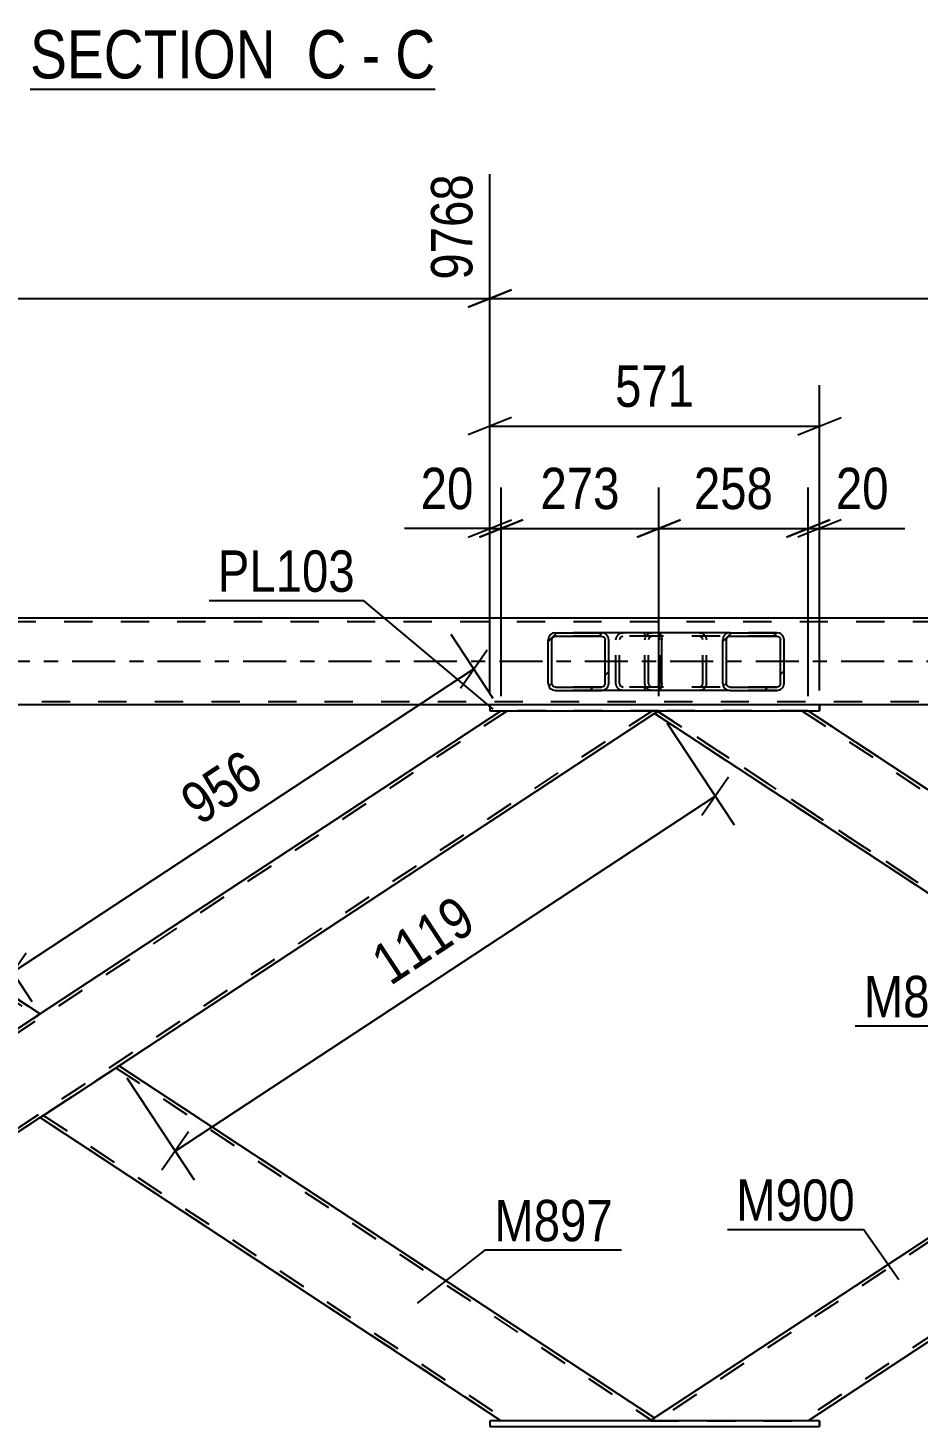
# Model space of a CAD drawing. Header units: millimetres. Extents: x -857 to 332, y -866 to -25.
# Drawn here: x -470.9 to -409.2, y -543.8 to -447.2 of the extents above; entities that cross this region are included whole.
import ezdxf

# ---------------------------------------------------------------- set-up
doc = ezdxf.new("R2010")
doc.units = ezdxf.units.MM
doc.linetypes.add('DXK_LINE_DOT2', pattern=[3.9198, 1.9599, -1.9599])
doc.linetypes.add('DXK_LINE_DOT3', pattern=[5.9187, 2.979, -0.9799, 0.9799, -0.9799])
doc.styles.add('Arial Narrow', font='ARIALN.TTF', dxfattribs={"height": 0.2})

# ---------------------------------------------------------------- blocks, each defined once
blk = doc.blocks.new('Unknown-570388934-23 - 1255')
at = {"color": 6, "linetype": 'Continuous'}
blk.add_line((-470.704, -451.482), (-442.633, -451.482), dxfattribs=at)
at = {"color": 0, "linetype": 'Continuous'}
for points in [[(-452.595, -450.732), (-452.595, -447.232), (-470.704, -447.232), (-470.704, -450.732)], [(-448.777, -450.732), (-448.777, -447.232), (-451.545, -447.232), (-451.545, -450.732)], [(-446.452, -450.732), (-446.452, -447.232), (-447.727, -447.232), (-447.727, -450.732)], [(-442.633, -450.732), (-442.633, -447.232), (-445.402, -447.232), (-445.402, -450.732)]]:
    blk.add_wipeout(points, dxfattribs=at)
at = {"color": 7, "linetype": 'Continuous', "style": 'Arial Narrow'}
for s, height, p in [('SECTION ', 3.3405, (-470.704, -450.732)), ('C', 3.34, (-451.545, -450.732)), ('C', 3.34, (-445.402, -450.732)), ('-', 3.34, (-447.727, -450.732))]:
    blk.add_text(s, height=height, dxfattribs=at).set_placement(p)
blk = doc.blocks.new('Part-570388934-8553 - 8534')
at = {"color": 7, "linetype": 'DXK_LINE_DOT2'}
for p, q in [((-352.492, -494.547), (-427.287, -543.746)), ((-342.447, -494.547), (-417.242, -543.746)), ((-342.01, -494.547), (-352.928, -494.547)), ((-352.928, -494.547), (-352.928, -494.547)), ((-342.01, -494.547), (-342.3, -494.737)), ((-342.01, -494.547), (-342.01, -494.547)), ((-384.867, -515.556), (-390.326, -519.146)), ((-379.408, -519.146), (-384.867, -522.737)), ((-427.723, -543.746), (-427.434, -543.556)), ((-427.723, -543.746), (-427.723, -543.746)), ((-427.723, -543.746), (-416.805, -543.746))]:
    blk.add_line(p, q, dxfattribs=at)
at = {"color": 2, "linetype": 'Continuous'}
for p, q in [((-352.928, -494.547), (-384.867, -515.556)), ((-342.3, -494.737), (-379.408, -519.146)), ((-390.326, -519.146), (-427.434, -543.556)), ((-384.867, -522.737), (-416.805, -543.746))]:
    blk.add_line(p, q, dxfattribs=at)
blk = doc.blocks.new('Part-570388934-9107 - 8534')
at = {"linetype": 'Continuous'}
h = blk.add_hatch(dxfattribs=at)
h.set_pattern_fill('', scale=0.7, style=0, pattern_type=0)
h.set_pattern_definition([(45, (-422.6824, -492.8504), (-1.57154, 1.57154), [])])
h.paths.add_polyline_path([(-422.721, -492.667), (-422.682, -492.85), (-422.572, -493.006), (-422.406, -493.11), (-422.21, -493.147), (-418.975, -493.147), (-418.78, -493.11), (-418.614, -493.006), (-418.503, -492.85), (-418.465, -492.667), (-418.465, -489.627), (-418.503, -489.443), (-418.614, -489.287), (-418.78, -489.183), (-418.975, -489.147), (-422.21, -489.147), (-422.406, -489.183), (-422.572, -489.287), (-422.682, -489.443), (-422.721, -489.627)])
h.paths.add_polyline_path([(-422.446, -489.535), (-422.391, -489.457), (-422.308, -489.405), (-422.21, -489.387), (-418.975, -489.387), (-418.878, -489.405), (-418.795, -489.457), (-418.739, -489.535), (-418.72, -489.627), (-418.72, -492.667), (-418.739, -492.759), (-418.795, -492.836), (-418.878, -492.888), (-418.975, -492.907), (-422.21, -492.907), (-422.308, -492.888), (-422.391, -492.836), (-422.446, -492.759), (-422.466, -492.667), (-422.466, -489.627)])
at = {"color": 7, "linetype": 'DXK_LINE_DOT2'}
for p, q in [((-428.107, -489.627), (-428.068, -489.443)), ((-427.776, -489.457), (-427.832, -489.535)), ((-427.791, -489.183), (-427.596, -489.147)), ((-427.694, -489.405), (-427.776, -489.457)), ((-427.596, -489.387), (-427.694, -489.405)), ((-427.209, -489.147), (-427.596, -489.147)), ((-418.975, -489.387), (-427.596, -489.387)), ((-424.361, -489.147), (-424.165, -489.183)), ((-424.263, -489.405), (-424.361, -489.387)), ((-424.18, -489.457), (-424.263, -489.405)), ((-424.125, -489.535), (-424.18, -489.457)), ((-423.889, -489.443), (-423.85, -489.627)), ((-418.975, -489.147), (-422.21, -489.147)), ((-428.107, -492.667), (-428.107, -489.627)), ((-427.832, -489.535), (-427.851, -489.627)), ((-427.851, -492.667), (-427.851, -489.627)), ((-424.105, -489.627), (-424.125, -489.535)), ((-424.105, -492.667), (-424.105, -489.627)), ((-423.85, -492.667), (-423.85, -489.627)), ((-428.068, -492.85), (-428.107, -492.667)), ((-427.851, -492.667), (-427.832, -492.759)), ((-427.832, -492.759), (-427.776, -492.836)), ((-427.596, -493.147), (-427.791, -493.11)), ((-427.776, -492.836), (-427.694, -492.888)), ((-427.694, -492.888), (-427.596, -492.907)), ((-418.975, -492.907), (-427.596, -492.907)), ((-427.209, -493.147), (-427.596, -493.147)), ((-424.361, -492.907), (-424.263, -492.888)), ((-424.165, -493.11), (-424.361, -493.147)), ((-424.263, -492.888), (-424.18, -492.836)), ((-424.18, -492.836), (-424.125, -492.759)), ((-424.125, -492.759), (-424.105, -492.667)), ((-423.85, -492.667), (-423.889, -492.85)), ((-418.975, -493.147), (-422.21, -493.147))]:
    blk.add_line(p, q, dxfattribs=at)
at = {"color": 2, "linetype": 'Continuous'}
for p, q in [((-422.21, -489.147), (-427.209, -489.147)), ((-422.682, -489.443), (-422.721, -489.627)), ((-422.446, -489.535), (-422.391, -489.457)), ((-422.21, -489.147), (-422.406, -489.183)), ((-422.391, -489.457), (-422.308, -489.405)), ((-422.308, -489.405), (-422.21, -489.387)), ((-422.21, -489.147), (-418.975, -489.147)), ((-422.21, -489.387), (-418.975, -489.387)), ((-418.78, -489.183), (-418.975, -489.147)), ((-418.975, -489.387), (-418.878, -489.405)), ((-418.878, -489.405), (-418.795, -489.457)), ((-418.795, -489.457), (-418.739, -489.535)), ((-418.465, -489.627), (-418.503, -489.443)), ((-422.721, -492.667), (-422.721, -489.627)), ((-422.466, -489.627), (-422.446, -489.535)), ((-422.466, -492.667), (-422.466, -489.627)), ((-418.739, -489.535), (-418.72, -489.627)), ((-418.72, -492.667), (-418.72, -489.627)), ((-418.465, -492.667), (-418.465, -489.627)), ((-422.21, -493.147), (-427.209, -493.147)), ((-422.721, -492.667), (-422.682, -492.85)), ((-422.446, -492.759), (-422.466, -492.667)), ((-422.391, -492.836), (-422.446, -492.759)), ((-422.406, -493.11), (-422.21, -493.147)), ((-422.308, -492.888), (-422.391, -492.836)), ((-422.21, -492.907), (-422.308, -492.888)), ((-422.21, -492.907), (-418.975, -492.907)), ((-422.21, -493.147), (-418.975, -493.147)), ((-418.878, -492.888), (-418.975, -492.907)), ((-418.975, -493.147), (-418.78, -493.11)), ((-418.795, -492.836), (-418.878, -492.888)), ((-418.739, -492.759), (-418.795, -492.836)), ((-418.72, -492.667), (-418.739, -492.759)), ((-418.503, -492.85), (-418.465, -492.667))]:
    blk.add_line(p, q, dxfattribs=at)
at = {"color": 7, "linetype": 'DXK_LINE_DOT2'}
for centre, start, end in [((-427.615, -489.647), 110.75832, 155.68004), ((-424.341, -489.647), 24.31996, 69.24168), ((-427.615, -492.646), 204.31996, 249.24168), ((-424.341, -492.646), 290.75832, 335.68004)]:
    blk.add_arc(centre, 0.496, start, end, dxfattribs=at)
at = {"color": 2, "linetype": 'Continuous'}
for centre, start, end in [((-422.23, -489.647), 110.75833, 155.68006), ((-418.956, -489.647), 24.31994, 69.24167), ((-422.23, -492.646), 204.31994, 249.24167), ((-418.956, -492.646), 290.75833, 335.68006)]:
    blk.add_arc(centre, 0.496, start, end, dxfattribs=at)
blk = doc.blocks.new('Part-570388934-8583 - 8534')
at = {"color": 7, "linetype": 'DXK_LINE_DOT2'}
for p, q in [((-437.626, -494.547), (-509.993, -542.148)), ((-427.581, -494.547), (-502.376, -543.746)), ((-427.145, -494.547), (-438.063, -494.547)), ((-438.063, -494.547), (-438.063, -494.547)), ((-427.145, -494.547), (-427.434, -494.737)), ((-427.145, -494.547), (-427.145, -494.547)), ((-470.002, -515.556), (-475.461, -519.146)), ((-464.543, -519.146), (-470.002, -522.737)), ((-509.993, -541.861), (-509.993, -543.746)), ((-501.94, -543.746), (-509.993, -543.746)), ((-501.94, -543.746), (-501.94, -543.746))]:
    blk.add_line(p, q, dxfattribs=at)
at = {"color": 2, "linetype": 'Continuous'}
for p, q in [((-438.063, -494.547), (-470.002, -515.556)), ((-427.434, -494.737), (-464.543, -519.146)), ((-475.461, -519.146), (-509.993, -541.861)), ((-470.002, -522.737), (-501.94, -543.746)), ((-509.993, -541.861), (-509.993, -543.746))]:
    blk.add_line(p, q, dxfattribs=at)
blk = doc.blocks.new('Part-570388934-8669 - 8534')
at = {"color": 2, "linetype": 'Continuous'}
for p, q in [((-469.565, -522.45), (-464.543, -519.146)), ((-464.543, -519.146), (-464.543, -519.146)), ((-464.543, -519.146), (-427.434, -543.556)), ((-469.968, -522.715), (-470.002, -522.737)), ((-470.002, -522.737), (-470.002, -522.737)), ((-470.002, -522.737), (-438.064, -543.746)), ((-469.565, -522.45), (-469.968, -522.715)), ((-427.468, -543.578), (-427.723, -543.746)), ((-427.71, -543.746), (-427.669, -543.71)), ((-427.434, -543.556), (-427.468, -543.578)), ((-427.434, -543.556), (-427.434, -543.556))]:
    blk.add_line(p, q, dxfattribs=at)
at = {"color": 7, "linetype": 'DXK_LINE_DOT2'}
for p, q in [((-464.761, -519.29), (-464.761, -519.29)), ((-464.761, -519.29), (-427.653, -543.699)), ((-464.761, -519.29), (-427.653, -543.699)), ((-464.543, -519.146), (-464.543, -519.146)), ((-464.543, -519.146), (-427.434, -543.556)), ((-470.002, -522.737), (-438.064, -543.746)), ((-469.565, -522.45), (-469.874, -522.653)), ((-469.648, -522.505), (-469.783, -522.594)), ((-469.783, -522.594), (-469.767, -522.583)), ((-469.783, -522.594), (-469.783, -522.594)), ((-469.783, -522.594), (-437.627, -543.746)), ((-469.783, -522.594), (-437.627, -543.746)), ((-469.719, -522.552), (-469.565, -522.45)), ((-427.71, -543.746), (-438.064, -543.746)), ((-427.723, -543.746), (-427.704, -543.733)), ((-427.669, -543.71), (-427.71, -543.746)), ((-427.562, -543.64), (-427.704, -543.733)), ((-427.669, -543.71), (-427.653, -543.699)), ((-427.653, -543.699), (-427.669, -543.71)), ((-427.653, -543.699), (-427.653, -543.699)), ((-427.434, -543.556), (-427.434, -543.556))]:
    blk.add_line(p, q, dxfattribs=at)
blk = doc.blocks.new('Part-570388934-8611 - 8534')
at = {"linetype": 'Continuous'}
h = blk.add_hatch(dxfattribs=at)
h.set_pattern_fill('', scale=0.7, style=0, pattern_type=0)
h.set_pattern_definition([(45, (-434.773, -492.8504), (-1.57154, 1.57154), [])])
h.paths.add_polyline_path([(-434.811, -492.667), (-434.773, -492.85), (-434.664, -493.006), (-434.501, -493.11), (-434.308, -493.147), (-431.119, -493.147), (-430.926, -493.11), (-430.763, -493.006), (-430.653, -492.85), (-430.615, -492.667), (-430.615, -489.627), (-430.653, -489.443), (-430.763, -489.287), (-430.926, -489.183), (-431.119, -489.147), (-434.308, -489.147), (-434.501, -489.183), (-434.664, -489.287), (-434.773, -489.443), (-434.811, -489.627)])
h.paths.add_polyline_path([(-434.54, -489.535), (-434.486, -489.457), (-434.404, -489.405), (-434.308, -489.387), (-431.119, -489.387), (-431.022, -489.405), (-430.941, -489.457), (-430.886, -489.535), (-430.867, -489.627), (-430.867, -492.667), (-430.886, -492.759), (-430.941, -492.836), (-431.022, -492.888), (-431.119, -492.907), (-434.308, -492.907), (-434.404, -492.888), (-434.486, -492.836), (-434.54, -492.759), (-434.56, -492.667), (-434.56, -489.627)])
at = {"color": 2, "linetype": 'Continuous'}
for p, q in [((-434.773, -489.443), (-434.811, -489.627)), ((-434.54, -489.535), (-434.486, -489.457)), ((-434.308, -489.147), (-434.501, -489.183)), ((-434.486, -489.457), (-434.404, -489.405)), ((-434.404, -489.405), (-434.308, -489.387)), ((-434.308, -489.147), (-431.119, -489.147)), ((-434.308, -489.387), (-431.119, -489.387)), ((-427.209, -489.147), (-431.119, -489.147)), ((-430.926, -489.183), (-431.119, -489.147)), ((-431.119, -489.387), (-431.022, -489.405)), ((-431.022, -489.405), (-430.941, -489.457)), ((-430.941, -489.457), (-430.886, -489.535)), ((-430.615, -489.627), (-430.653, -489.443)), ((-427.209, -489.147), (-427.106, -489.183)), ((-427.106, -489.183), (-427.019, -489.287)), ((-427.019, -489.287), (-426.96, -489.443)), ((-426.96, -489.443), (-426.94, -489.627)), ((-434.811, -492.667), (-434.811, -489.627)), ((-434.56, -489.627), (-434.54, -489.535)), ((-434.56, -492.667), (-434.56, -489.627)), ((-430.886, -489.535), (-430.867, -489.627)), ((-430.867, -492.667), (-430.867, -489.627)), ((-430.615, -492.667), (-430.615, -489.627)), ((-426.94, -492.667), (-426.94, -489.627)), ((-434.811, -492.667), (-434.773, -492.85)), ((-434.54, -492.759), (-434.56, -492.667)), ((-434.486, -492.836), (-434.54, -492.759)), ((-434.501, -493.11), (-434.308, -493.147)), ((-434.404, -492.888), (-434.486, -492.836)), ((-434.308, -492.907), (-434.404, -492.888)), ((-434.308, -492.907), (-431.119, -492.907)), ((-434.308, -493.147), (-431.119, -493.147)), ((-431.022, -492.888), (-431.119, -492.907)), ((-431.119, -493.147), (-430.926, -493.11)), ((-427.209, -493.147), (-431.119, -493.147)), ((-430.941, -492.836), (-431.022, -492.888)), ((-430.886, -492.759), (-430.941, -492.836)), ((-430.867, -492.667), (-430.886, -492.759)), ((-430.653, -492.85), (-430.615, -492.667)), ((-427.106, -493.11), (-427.209, -493.147)), ((-427.019, -493.006), (-427.106, -493.11)), ((-426.96, -492.85), (-427.019, -493.006)), ((-426.94, -492.667), (-426.96, -492.85))]:
    blk.add_line(p, q, dxfattribs=at)
at = {"color": 7, "linetype": 'DXK_LINE_DOT2'}
for p, q in [((-431.119, -489.147), (-434.308, -489.147)), ((-427.209, -489.387), (-434.308, -489.387)), ((-430.119, -489.627), (-430.081, -489.443)), ((-429.794, -489.457), (-429.849, -489.535)), ((-429.809, -489.183), (-429.616, -489.147)), ((-429.794, -489.457), (-429.772, -489.443)), ((-429.772, -489.443), (-429.712, -489.405)), ((-429.712, -489.405), (-429.616, -489.387)), ((-428.106, -489.387), (-428.106, -489.147)), ((-427.157, -489.405), (-427.209, -489.387)), ((-427.114, -489.457), (-427.157, -489.405)), ((-427.084, -489.535), (-427.114, -489.457)), ((-430.119, -492.667), (-430.119, -489.627)), ((-429.849, -489.535), (-429.868, -489.627)), ((-429.868, -492.667), (-429.868, -489.627)), ((-427.074, -489.627), (-427.084, -489.535)), ((-427.074, -492.667), (-427.074, -489.627)), ((-427.209, -492.907), (-434.308, -492.907)), ((-431.119, -493.147), (-434.308, -493.147)), ((-430.081, -492.85), (-430.119, -492.667)), ((-429.868, -492.667), (-429.849, -492.759)), ((-429.849, -492.759), (-429.794, -492.836)), ((-429.616, -493.147), (-429.809, -493.11)), ((-429.794, -492.836), (-429.712, -492.888)), ((-429.712, -492.888), (-429.616, -492.907)), ((-428.106, -493.147), (-428.106, -492.907)), ((-427.209, -492.907), (-427.157, -492.888)), ((-427.157, -492.888), (-427.114, -492.836)), ((-427.114, -492.836), (-427.084, -492.759)), ((-427.084, -492.759), (-427.074, -492.667))]:
    blk.add_line(p, q, dxfattribs=at)
at = {"color": 2, "linetype": 'Continuous'}
for centre, start, end in [((-434.323, -489.642), 111.15127, 156.10481), ((-431.104, -489.642), 23.89519, 68.84873), ((-434.323, -492.651), 203.89519, 248.84873), ((-431.104, -492.651), 291.15127, 336.10481)]:
    blk.add_arc(centre, 0.492, start, end, dxfattribs=at)
at = {"color": 7, "linetype": 'DXK_LINE_DOT2'}
for centre, start, end in [((-429.631, -489.642), 111.15128, 156.10483), ((-429.631, -492.651), 203.89517, 248.84872)]:
    blk.add_arc(centre, 0.492, start, end, dxfattribs=at)
blk = doc.blocks.new('Part-570388934-9003 - 8534')
at = {"color": 2, "linetype": 'Continuous'}
for p, q in [((-438.863, -494.147), (-438.863, -494.547)), ((-416.006, -494.147), (-438.863, -494.147)), ((-416.006, -494.147), (-416.006, -494.547)), ((-416.006, -494.147), (-416.006, -494.147)), ((-438.863, -494.547), (-416.006, -494.547)), ((-416.006, -494.547), (-416.006, -494.547))]:
    blk.add_line(p, q, dxfattribs=at)
at = {"color": 7, "linetype": 'DXK_LINE_DOT2'}
for p, q in [((-438.863, -494.147), (-438.863, -494.547)), ((-416.006, -494.547), (-416.006, -494.147)), ((-416.006, -494.147), (-416.006, -494.147)), ((-416.006, -494.547), (-416.006, -494.547))]:
    blk.add_line(p, q, dxfattribs=at)
blk = doc.blocks.new('Part-570388934-9036 - 8534')
at = {"color": 2, "linetype": 'Continuous'}
for p, q in [((-438.864, -543.746), (-438.864, -544.146)), ((-416.005, -543.746), (-438.864, -543.746)), ((-438.864, -544.146), (-416.005, -544.146)), ((-416.005, -543.746), (-416.005, -544.146)), ((-416.005, -543.746), (-416.005, -543.746)), ((-416.005, -544.146), (-416.005, -544.146))]:
    blk.add_line(p, q, dxfattribs=at)
at = {"color": 7, "linetype": 'DXK_LINE_DOT2'}
for p, q in [((-438.864, -543.746), (-438.864, -544.146)), ((-416.005, -544.146), (-416.005, -543.746)), ((-416.005, -543.746), (-416.005, -543.746)), ((-416.005, -544.146), (-416.005, -544.146))]:
    blk.add_line(p, q, dxfattribs=at)
blk = doc.blocks.new('Part-570388934-9061 - 8534')
at = {"color": 2, "linetype": 'Continuous'}
for p, q in [((-427.434, -494.737), (-427.401, -494.715)), ((-390.326, -519.146), (-427.434, -494.737)), ((-427.434, -494.737), (-427.434, -494.737)), ((-427.401, -494.715), (-427.145, -494.547)), ((-427.199, -494.583), (-427.16, -494.547)), ((-416.806, -494.547), (-384.867, -515.556)), ((-385.304, -515.843), (-390.326, -519.146)), ((-384.901, -515.578), (-385.304, -515.843)), ((-384.901, -515.578), (-384.867, -515.556)), ((-384.867, -515.556), (-384.867, -515.556)), ((-390.326, -519.146), (-390.326, -519.146))]:
    blk.add_line(p, q, dxfattribs=at)
at = {"color": 7, "linetype": 'DXK_LINE_DOT2'}
for p, q in [((-427.401, -494.715), (-427.434, -494.737)), ((-427.434, -494.737), (-390.326, -519.146)), ((-427.165, -494.56), (-427.401, -494.715)), ((-390.108, -519.003), (-427.216, -494.594)), ((-427.216, -494.594), (-427.216, -494.594)), ((-427.216, -494.594), (-390.108, -519.003)), ((-427.199, -494.583), (-427.16, -494.547)), ((-427.145, -494.547), (-427.165, -494.56)), ((-416.806, -494.547), (-427.16, -494.547)), ((-417.243, -494.547), (-385.086, -515.699)), ((-417.243, -494.547), (-385.086, -515.699)), ((-416.806, -494.547), (-384.867, -515.556)), ((-385.304, -515.843), (-384.995, -515.64)), ((-385.086, -515.699), (-385.304, -515.843)), ((-385.086, -515.699), (-385.086, -515.699)), ((-384.867, -515.556), (-384.867, -515.556)), ((-390.108, -519.003), (-390.091, -518.992)), ((-390.108, -519.003), (-390.108, -519.003)), ((-390.091, -518.992), (-389.89, -518.859))]:
    blk.add_line(p, q, dxfattribs=at)
blk = doc.blocks.new('Part-570388934-9066 - 8534')
at = {"color": 2, "linetype": 'Continuous'}
for p, q in [((-509.993, -494.547), (-509.993, -496.432)), ((-501.941, -494.547), (-470.002, -515.556)), ((-475.461, -519.146), (-509.993, -496.432)), ((-509.993, -496.432), (-509.993, -496.432)), ((-470.438, -515.843), (-475.461, -519.146)), ((-470.035, -515.578), (-470.438, -515.843)), ((-470.035, -515.578), (-470.002, -515.556)), ((-470.002, -515.556), (-470.002, -515.556)), ((-475.461, -519.146), (-475.461, -519.146))]:
    blk.add_line(p, q, dxfattribs=at)
at = {"color": 7, "linetype": 'DXK_LINE_DOT2'}
for p, q in [((-509.993, -494.547), (-509.993, -496.432)), ((-501.941, -494.547), (-509.993, -494.547)), ((-502.377, -494.547), (-470.22, -515.699)), ((-502.377, -494.547), (-470.22, -515.699)), ((-501.941, -494.547), (-470.002, -515.556)), ((-509.993, -496.145), (-475.242, -519.003)), ((-475.242, -519.003), (-509.993, -496.145)), ((-509.993, -496.145), (-509.993, -496.145)), ((-509.993, -496.432), (-475.461, -519.146)), ((-470.438, -515.843), (-470.129, -515.64)), ((-470.22, -515.699), (-470.438, -515.843)), ((-470.22, -515.699), (-470.22, -515.699)), ((-470.002, -515.556), (-470.002, -515.556)), ((-475.242, -519.003), (-475.226, -518.992)), ((-475.242, -519.003), (-475.242, -519.003)), ((-475.226, -518.992), (-475.024, -518.859))]:
    blk.add_line(p, q, dxfattribs=at)
blk = doc.blocks.new('Part-570388934-9105 - 8534')
at = {"color": 7, "linetype": 'DXK_LINE_DOT2'}
for p, q in [((-109.683, -488.387), (-787.4, -488.387)), ((-109.683, -488.147), (-685.473, -488.147)), ((-787.4, -493.907), (-109.683, -493.907)), ((-109.683, -494.147), (-779.4, -494.147)), ((-416.006, -494.147), (-438.863, -494.147))]:
    blk.add_line(p, q, dxfattribs=at)
at = {"color": 2, "linetype": 'Continuous'}
for p, q in [((-259.99, -488.147), (-509.204, -488.147)), ((-438.863, -494.147), (-501.141, -494.147)), ((-353.728, -494.147), (-416.006, -494.147))]:
    blk.add_line(p, q, dxfattribs=at)
at = {"color": 7, "linetype": 'DXK_LINE_DOT3'}
blk.add_line((-109.683, -491.147), (-787.4, -491.147), dxfattribs=at)
blk = doc.blocks.new('StraightDimension-570388934-10609 - 8534')
at = {"color": 7, "linetype": 'Continuous'}
for p, q in [((-438.863, -493.147), (-438.863, -479.078)), ((-438.063, -493.547), (-438.063, -479.078)), ((-440.363, -482.528), (-437.363, -481.328)), ((-436.563, -481.328), (-439.563, -482.528)), ((-438.863, -481.928), (-444.769, -481.928)), ((-438.863, -481.928), (-444.769, -481.928)), ((-438.863, -481.928), (-438.063, -481.928))]:
    blk.add_line(p, q, dxfattribs=at)
at = {"color": 0}
blk.add_wipeout([(-439.388, -481.178), (-439.388, -476.978), (-444.244, -476.978), (-444.244, -481.178)], dxfattribs=at)
at = {"color": 3, "style": 'Arial Narrow'}
blk.add_text('20', height=2.8633, dxfattribs=at).set_placement((-443.644, -480.578))
blk = doc.blocks.new('StraightDimension-570388934-10601 - 8534')
at = {"color": 7, "linetype": 'Continuous'}
for p, q in [((-438.063, -493.547), (-438.063, -479.078)), ((-427.145, -493.547), (-427.145, -479.078)), ((-439.563, -482.528), (-436.563, -481.328)), ((-425.645, -481.328), (-428.645, -482.528)), ((-438.063, -481.928), (-427.145, -481.928))]:
    blk.add_line(p, q, dxfattribs=at)
at = {"color": 0}
blk.add_wipeout([(-429.261, -481.178), (-429.261, -476.978), (-435.946, -476.978), (-435.946, -481.178)], dxfattribs=at)
at = {"color": 3, "style": 'Arial Narrow'}
blk.add_text('273', height=2.8633, dxfattribs=at).set_placement((-435.346, -480.578))
blk = doc.blocks.new('StraightDimension-570388934-10585 - 8534')
at = {"color": 7, "linetype": 'Continuous'}
for p, q in [((-416.806, -493.547), (-416.806, -479.078)), ((-416.006, -493.147), (-416.006, -479.078)), ((-418.306, -482.528), (-415.306, -481.328)), ((-414.506, -481.328), (-417.506, -482.528)), ((-416.806, -481.928), (-416.006, -481.928)), ((-416.006, -481.928), (-410.1, -481.928)), ((-416.006, -481.928), (-410.1, -481.928))]:
    blk.add_line(p, q, dxfattribs=at)
at = {"color": 0}
blk.add_wipeout([(-410.625, -481.178), (-410.625, -476.978), (-415.481, -476.978), (-415.481, -481.178)], dxfattribs=at)
at = {"color": 3, "style": 'Arial Narrow'}
blk.add_text('20', height=2.8633, dxfattribs=at).set_placement((-414.881, -480.578))
blk = doc.blocks.new('StraightDimension-570388934-9951 - 8534')
at = {"color": 7, "linetype": 'Continuous'}
for p, q in [((-353.728, -493.147), (-353.728, -455.537)), ((-438.863, -493.347), (-438.863, -457.365)), ((-437.363, -465.377), (-440.363, -466.577)), ((-438.863, -465.977), (-353.728, -465.977)), ((-355.228, -466.577), (-352.228, -465.377))]:
    blk.add_line(p, q, dxfattribs=at)
at = {"color": 0}
blk.add_wipeout([(-392.039, -465.227), (-392.039, -461.027), (-400.552, -461.027), (-400.552, -465.227)], dxfattribs=at)
at = {"color": 3, "style": 'Arial Narrow'}
blk.add_text('2128', height=2.8633, dxfattribs=at).set_placement((-399.952, -464.627))
at = {"color": 0, "linetype": 'Continuous'}
blk.add_wipeout([(-354.328, -454.937), (-358.528, -454.937), (-358.528, -465.277), (-354.328, -465.277)], dxfattribs=at)
at = {"color": 3, "linetype": 'Continuous', "style": 'Arial Narrow'}
blk.add_text('11897', height=2.8633, rotation=90.00021, dxfattribs=at).set_placement((-354.928, -464.677))
blk = doc.blocks.new('StraightDimension-570388934-9961 - 8534')
at = {"color": 7, "linetype": 'Continuous'}
for p, q in [((-514.404, -486.747), (-514.404, -452.865)), ((-438.863, -493.347), (-438.863, -457.365)), ((-512.904, -465.377), (-515.904, -466.577)), ((-514.404, -465.977), (-438.863, -465.977)), ((-440.363, -466.577), (-437.363, -465.377))]:
    blk.add_line(p, q, dxfattribs=at)
at = {"color": 0}
blk.add_wipeout([(-472.377, -465.227), (-472.377, -461.027), (-480.89, -461.027), (-480.89, -465.227)], dxfattribs=at)
at = {"color": 3, "style": 'Arial Narrow'}
blk.add_text('1889', height=2.8633, dxfattribs=at).set_placement((-480.29, -464.627))
at = {"color": 0, "linetype": 'Continuous'}
blk.add_wipeout([(-439.463, -456.765), (-443.663, -456.765), (-443.663, -465.277), (-439.463, -465.277)], dxfattribs=at)
at = {"color": 3, "linetype": 'Continuous', "style": 'Arial Narrow'}
blk.add_text('9768', height=2.8633, rotation=90.00021, dxfattribs=at).set_placement((-440.063, -464.677))
blk = doc.blocks.new('StraightDimension-570388934-10335 - 8534')
at = {"color": 7, "linetype": 'Continuous'}
for p, q in [((-438.863, -493.147), (-438.863, -471.99)), ((-416.006, -493.147), (-416.006, -471.99)), ((-437.363, -474.24), (-440.363, -475.44)), ((-438.863, -474.84), (-416.006, -474.84)), ((-417.506, -475.44), (-414.506, -474.24))]:
    blk.add_line(p, q, dxfattribs=at)
at = {"color": 0}
blk.add_wipeout([(-424.092, -474.09), (-424.092, -469.89), (-430.777, -469.89), (-430.777, -474.09)], dxfattribs=at)
at = {"color": 3, "style": 'Arial Narrow'}
blk.add_text('571', height=2.8633, dxfattribs=at).set_placement((-430.177, -473.49))
blk = doc.blocks.new('StraightDimension-570388934-10503 - 8534')
at = {"color": 7, "linetype": 'Continuous'}
for p, q in [((-438.612, -493.711), (-441.53, -489.276)), ((-440.887, -492.983), (-439.04, -490.331)), ((-471.902, -512.666), (-439.963, -491.657)), ((-470.551, -514.72), (-473.469, -510.285)), ((-470.979, -511.34), (-472.826, -513.991))]:
    blk.add_line(p, q, dxfattribs=at)
at = {"color": 0}
blk.add_wipeout([(-453.553, -499.698), (-455.861, -496.189), (-461.445, -499.863), (-459.137, -503.372)], dxfattribs=at)
at = {"color": 3, "style": 'Arial Narrow'}
blk.add_text('956', height=2.8633, rotation=33.33468, dxfattribs=at).set_placement((-458.966, -502.541))
blk = doc.blocks.new('StraightDimension-570388934-10513 - 8534')
at = {"color": 7, "linetype": 'Continuous'}
for p, q in [((-426.595, -495.382), (-421.934, -502.468)), ((-424.177, -501.788), (-422.33, -499.137)), ((-460.651, -525.062), (-423.253, -500.462)), ((-463.993, -519.982), (-459.332, -527.067)), ((-459.728, -523.737), (-461.575, -526.388))]:
    blk.add_line(p, q, dxfattribs=at)
at = {"color": 0}
blk.add_wipeout([(-438.808, -509.797), (-441.116, -506.288), (-448.228, -510.966), (-445.92, -514.475)], dxfattribs=at)
at = {"color": 3, "style": 'Arial Narrow'}
blk.add_text('1119', height=2.8633, rotation=33.33468, dxfattribs=at).set_placement((-445.749, -513.644))
blk = doc.blocks.new('StraightDimension-570388934-10593 - 8534')
at = {"color": 7, "linetype": 'Continuous'}
for p, q in [((-427.145, -493.547), (-427.145, -479.078)), ((-416.806, -493.547), (-416.806, -479.078)), ((-428.645, -482.528), (-425.645, -481.328)), ((-415.306, -481.328), (-418.306, -482.528)), ((-427.145, -481.928), (-416.806, -481.928))]:
    blk.add_line(p, q, dxfattribs=at)
at = {"color": 0}
blk.add_wipeout([(-418.633, -481.178), (-418.633, -476.978), (-425.318, -476.978), (-425.318, -481.178)], dxfattribs=at)
at = {"color": 3, "style": 'Arial Narrow'}
blk.add_text('258', height=2.8633, dxfattribs=at).set_placement((-424.718, -480.578))
blk = doc.blocks.new('Mark-570388934-8665 - 8534')
at = {"color": 30, "linetype": 'Continuous'}
for p, q in [((-443.873, -535.602), (-439.145, -531.908)), ((-439.145, -531.908), (-429.721, -531.908))]:
    blk.add_line(p, q, dxfattribs=at)
at = {"color": 0}
blk.add_wipeout([(-430.321, -531.308), (-430.321, -528.308), (-438.545, -528.308), (-438.545, -531.308)], dxfattribs=at)
blk.add_wipeout([(-430.321, -531.308), (-430.321, -528.308), (-438.545, -528.308), (-438.545, -531.308)], dxfattribs=at)
at = {"color": 3, "style": 'Arial Narrow'}
blk.add_text('M897', height=2.8633, dxfattribs=at).set_placement((-438.545, -531.308))
blk = doc.blocks.new('Mark-570388934-8549 - 8534')
at = {"color": 30, "linetype": 'Continuous'}
for p in [(-422.381, -530.494), (-410.512, -533.983)]:
    blk.add_line(p, (-412.957, -530.494), dxfattribs=at)
at = {"color": 0}
blk.add_wipeout([(-413.557, -529.894), (-413.557, -526.894), (-421.781, -526.894), (-421.781, -529.894)], dxfattribs=at)
blk.add_wipeout([(-413.557, -529.894), (-413.557, -526.894), (-421.781, -526.894), (-421.781, -529.894)], dxfattribs=at)
at = {"color": 3, "style": 'Arial Narrow'}
blk.add_text('M900', height=2.8633, dxfattribs=at).set_placement((-421.781, -529.894))
blk = doc.blocks.new('Mark-570388934-8999 - 8534')
at = {"color": 30, "linetype": 'Continuous'}
for p in [(-458.303, -486.906), (-438.617, -494.444)]:
    blk.add_line(p, (-447.599, -486.906), dxfattribs=at)
at = {"color": 0}
blk.add_wipeout([(-448.199, -486.306), (-448.199, -483.306), (-457.703, -483.306), (-457.703, -486.306)], dxfattribs=at)
blk.add_wipeout([(-448.199, -486.306), (-448.199, -483.306), (-457.703, -483.306), (-457.703, -486.306)], dxfattribs=at)
at = {"color": 3, "style": 'Arial Narrow'}
blk.add_text('PL103', height=2.8633, dxfattribs=at).set_placement((-457.703, -486.306))
blk = doc.blocks.new('Mark-570388934-9057 - 8534')
at = {"color": 30, "linetype": 'Continuous'}
for p in [(-400.917, -511.178), (-413.553, -516.386)]:
    blk.add_line(p, (-404.129, -516.386), dxfattribs=at)
at = {"color": 0}
blk.add_wipeout([(-404.729, -515.786), (-404.729, -512.786), (-412.953, -512.786), (-412.953, -515.786)], dxfattribs=at)
blk.add_wipeout([(-404.729, -515.786), (-404.729, -512.786), (-412.953, -512.786), (-412.953, -515.786)], dxfattribs=at)
at = {"color": 3, "style": 'Arial Narrow'}
blk.add_text('M897', height=2.8633, dxfattribs=at).set_placement((-412.953, -515.786))

msp = doc.modelspace()

# ---------------------------------------------------------------- block references
for name in ['Unknown-570388934-23 - 1255', 'Part-570388934-9105 - 8534', 'Part-570388934-8611 - 8534', 'Part-570388934-9107 - 8534', 'Part-570388934-9003 - 8534', 'Part-570388934-8583 - 8534', 'Part-570388934-9066 - 8534', 'Part-570388934-8553 - 8534', 'Part-570388934-9061 - 8534', 'Part-570388934-8669 - 8534', 'Part-570388934-9036 - 8534']:
    msp.add_blockref(name, (0, 0))

# ---------------------------------------------------------------- next in the draw order: block references
for name in ['StraightDimension-570388934-10609 - 8534', 'StraightDimension-570388934-10585 - 8534', 'Mark-570388934-9057 - 8534', 'Mark-570388934-8665 - 8534']:
    msp.add_blockref(name, (0, 0))

# ---------------------------------------------------------------- next in the draw order: block references
msp.add_blockref('StraightDimension-570388934-10601 - 8534', (0, 0))

# ---------------------------------------------------------------- next in the draw order: block references
msp.add_blockref('StraightDimension-570388934-9951 - 8534', (0, 0))

# ---------------------------------------------------------------- next in the draw order: block references
msp.add_blockref('StraightDimension-570388934-9961 - 8534', (0, 0))

# ---------------------------------------------------------------- next in the draw order: block references
msp.add_blockref('StraightDimension-570388934-10335 - 8534', (0, 0))

# ---------------------------------------------------------------- next in the draw order: block references
for name in ['StraightDimension-570388934-10593 - 8534', 'StraightDimension-570388934-10503 - 8534']:
    msp.add_blockref(name, (0, 0))

# ---------------------------------------------------------------- next in the draw order: block references
for name in ['Mark-570388934-8999 - 8534', 'StraightDimension-570388934-10513 - 8534']:
    msp.add_blockref(name, (0, 0))

# ---------------------------------------------------------------- next in the draw order: block references
msp.add_blockref('Mark-570388934-8549 - 8534', (0, 0))

doc.saveas('drawing.dxf')
